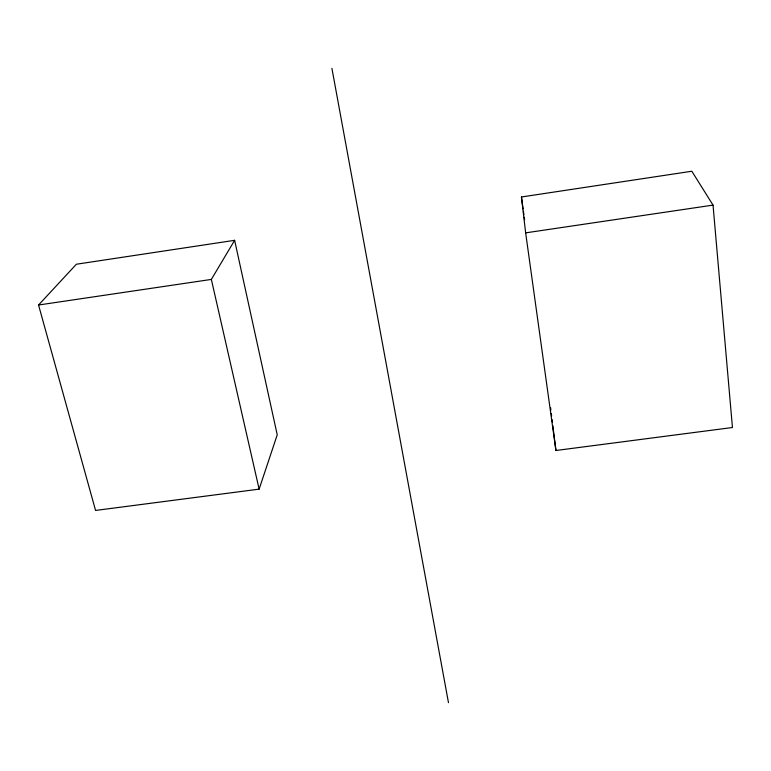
<?xml version="1.0" encoding="UTF-8"?>
<svg xmlns="http://www.w3.org/2000/svg" width="771" height="771" viewBox="0 0 771 771"><rect width="100%" height="100%" fill="white"/><g stroke="black" fill="none" stroke-linecap="round" stroke-linejoin="round"><path stroke-width="1.16" d="M259.133 489.142L277.232 434.825L234.625 240.321L76.377 264.231L38.55 305.017L95.565 510.441L259.133 489.142L211.35 279.42L234.625 240.321M521.447 196.981L691.828 171.239L713.03 205.105L732.45 427.51L555.93 450.495L525.649 232.861L521.447 196.981L523.095 208.893M38.55 305.017L211.35 279.42M525.649 232.861L713.03 205.105M331.906 68.32L448.481 702.68M523.432 211.273L523.923 214.839M524.261 217.229L524.588 219.61M550.59 407.724L550.889 410.095M551.332 413.661L551.622 416.041M552.075 419.607L552.364 421.978M552.817 425.544L555.93 450.495"/></g></svg>
